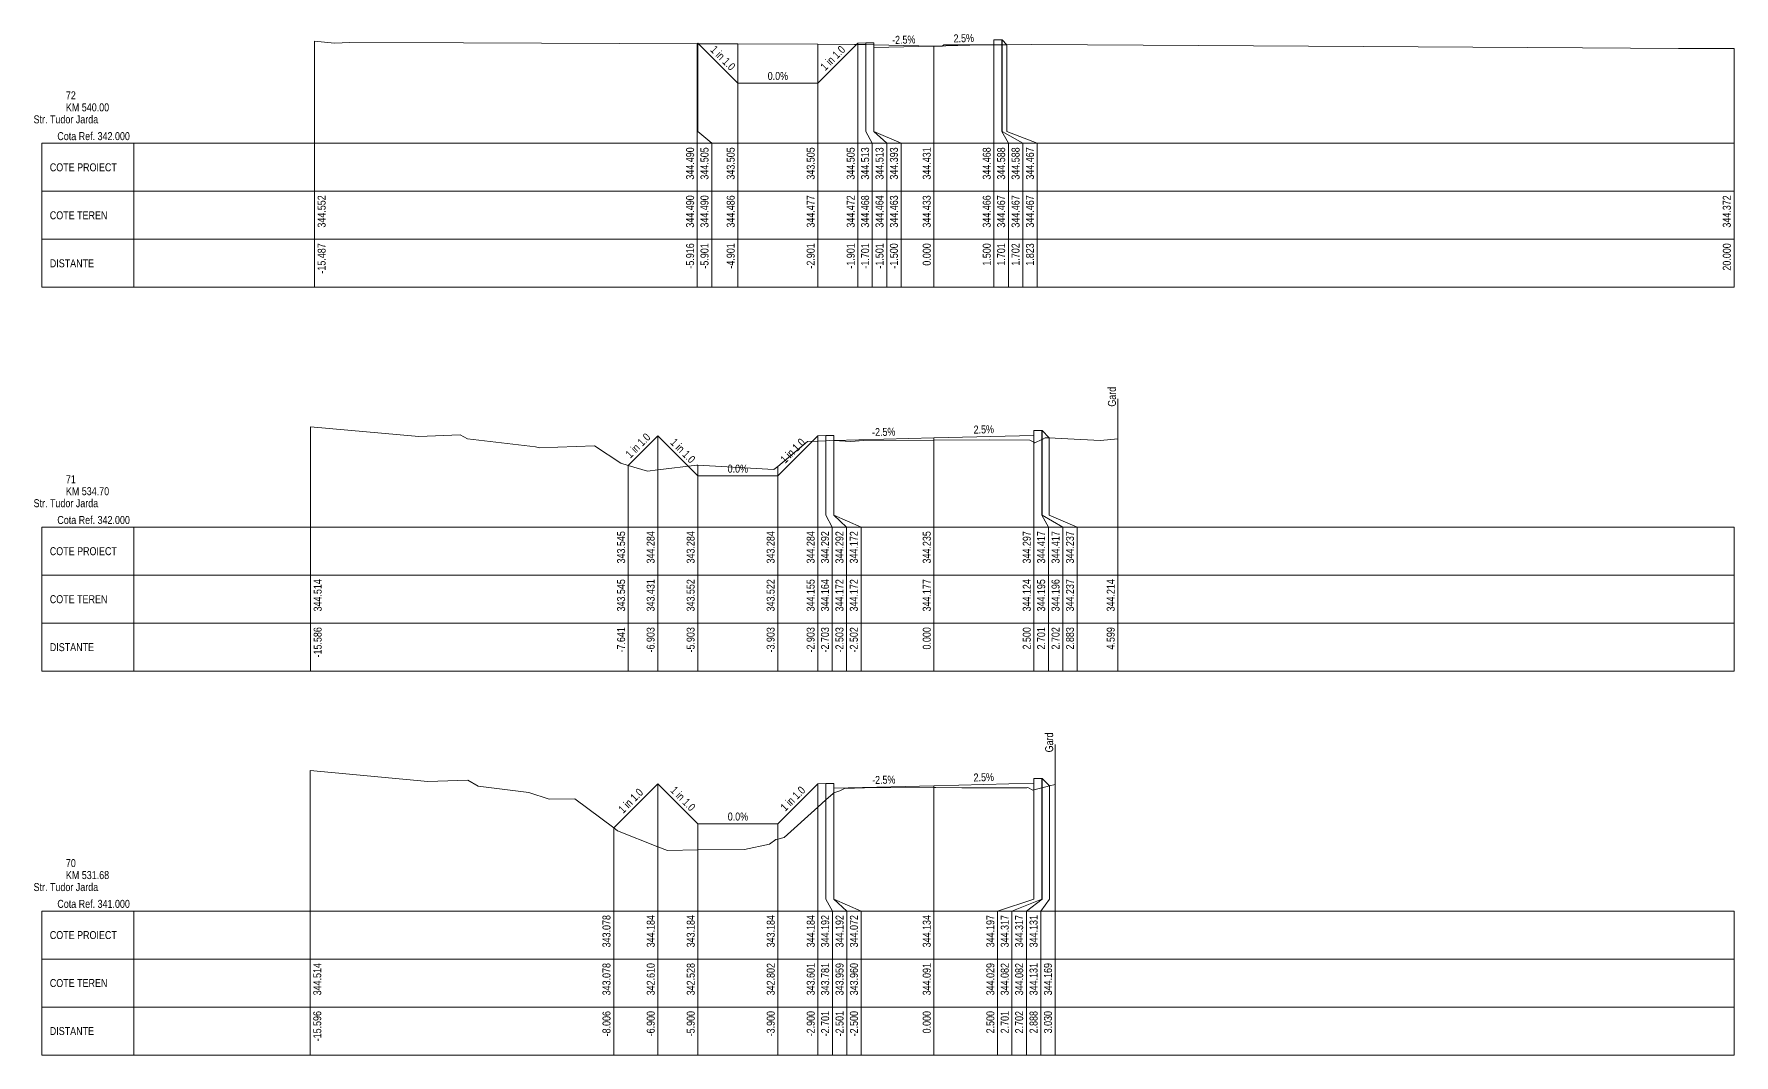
# Model space of a CAD drawing. Extents: x 1 to 634, y 0 to 594.
# Drawn here: x 43.5 to 86, y 68.2 to 93.73 of the extents above; entities that cross this region are included whole.
import ezdxf
from ezdxf.enums import TextEntityAlignment as Align

# ---------------------------------------------------------------- set-up
doc = ezdxf.new("R2010")
doc.units = 0
doc.header["$MEASUREMENT"] = 0
doc.layers.add('ARD-No Plot', color=1, linetype='Continuous', lineweight=0, plot=False)
for name, color, linetype, lineweight in [('DESIGN-TEXT', 7, 'Continuous', 0), ('EXISTING-TEXT', 7, 'Continuous', 0), ('LINES', 7, 'Continuous', 0), ('Text', 7, 'Continuous', 0), ('X-RL', 7, 'Continuous', 0), ('XPLOT-DESIGN', 5, 'Continuous', 0), ('XPLOT-EXISTING', 3, 'Continuous', 0), ('XPLOT-GRADE', 7, 'Continuous', 0), ('XPLOT-KM', 7, 'Continuous', 0), ('XPLOT-TITLE', 7, 'Continuous', 0)]:
    doc.layers.add(name, color=color, linetype=linetype, lineweight=lineweight)
doc.styles.add('$0$$0$Arial', font='arial.ttf', dxfattribs={"width": 0.8})

msp = doc.modelspace()

# ---------------------------------------------------------------- linework, layer by layer
at = {"layer": 'LINES'}
for p, q in [((50.513, 91.3), (50.513, 93.552)), ((50.513, 91.3), (50.513, 93.552)), ((60.099, 91.3), (60.099, 93.505)), ((60.099, 91.3), (60.099, 93.505)), ((60.099, 91.3), (60.099, 93.505)), ((64.099, 91.3), (64.099, 93.505)), ((64.099, 91.3), (64.099, 93.505)), ((64.099, 91.3), (64.099, 93.505)), ((64.299, 91.3), (64.299, 93.513)), ((64.299, 91.3), (64.299, 93.513)), ((64.299, 91.3), (64.299, 93.513)), ((64.499, 91.3), (64.499, 93.513)), ((64.499, 91.3), (64.499, 93.513)), ((64.499, 91.3), (64.499, 93.513)), ((67.701, 91.3), (67.701, 93.588)), ((67.701, 91.3), (67.701, 93.588)), ((67.701, 91.3), (67.701, 93.588)), ((67.702, 91.3), (67.702, 93.588)), ((67.702, 91.3), (67.702, 93.588)), ((67.702, 91.3), (67.702, 93.588)), ((60.084, 91.3), (60.084, 93.49)), ((60.084, 91.3), (60.084, 93.49)), ((60.084, 91.3), (60.084, 93.49)), ((61.099, 91.3), (61.099, 93.486)), ((61.099, 91.3), (61.099, 93.486)), ((61.099, 91.3), (61.099, 93.486)), ((63.099, 91.3), (63.099, 93.477)), ((63.099, 91.3), (63.099, 93.477)), ((63.099, 91.3), (63.099, 93.477)), ((64.5, 91.3), (64.5, 93.463)), ((64.5, 91.3), (64.5, 93.463)), ((64.5, 91.3), (64.5, 93.463)), ((66, 91.3), (66, 93.433)), ((66, 91.3), (66, 93.433)), ((66, 91.3), (66, 93.433)), ((67.5, 91.3), (67.5, 93.468)), ((67.5, 91.3), (67.5, 93.468)), ((67.5, 91.3), (67.5, 93.468)), ((67.823, 91.3), (67.823, 93.467)), ((67.823, 91.3), (67.823, 93.467)), ((67.823, 91.3), (67.823, 93.467)), ((86, 91.3), (86, 93.372)), ((86, 91.3), (86, 93.372)), ((43.698, 89.8), (43.698, 91)), ((43.698, 91), (46, 91)), ((46, 87.4), (46, 91)), ((46, 91), (86, 91)), ((50.513, 91), (50.513, 91.3)), ((50.513, 91), (50.513, 91.3)), ((50.513, 87.4), (50.513, 91)), ((50.513, 87.4), (50.513, 91)), ((60.084, 91), (60.084, 91.3)), ((60.084, 91), (60.084, 91.3)), ((60.084, 91), (60.084, 91.3)), ((60.084, 87.4), (60.084, 91)), ((60.084, 87.4), (60.084, 91)), ((60.084, 87.4), (60.084, 91)), ((60.444, 91), (60.099, 91.3)), ((60.444, 91), (60.099, 91.3)), ((60.444, 91), (60.099, 91.3)), ((60.444, 87.4), (60.444, 91)), ((60.444, 87.4), (60.444, 91)), ((60.444, 87.4), (60.444, 91)), ((61.099, 91), (61.099, 91.3)), ((61.099, 91), (61.099, 91.3)), ((61.099, 91), (61.099, 91.3)), ((61.099, 87.4), (61.099, 91)), ((61.099, 87.4), (61.099, 91)), ((61.099, 87.4), (61.099, 91)), ((63.099, 91), (63.099, 91.3)), ((63.099, 91), (63.099, 91.3)), ((63.099, 91), (63.099, 91.3)), ((63.099, 87.4), (63.099, 91)), ((63.099, 87.4), (63.099, 91)), ((63.099, 87.4), (63.099, 91)), ((64.099, 91), (64.099, 91.3)), ((64.099, 91), (64.099, 91.3)), ((64.099, 91), (64.099, 91.3)), ((64.099, 87.4), (64.099, 91)), ((64.099, 87.4), (64.099, 91)), ((64.099, 87.4), (64.099, 91)), ((64.459, 91), (64.299, 91.3)), ((64.459, 91), (64.299, 91.3)), ((64.459, 91), (64.299, 91.3)), ((64.459, 87.4), (64.459, 91)), ((64.459, 87.4), (64.459, 91)), ((64.459, 87.4), (64.459, 91)), ((64.819, 91), (64.499, 91.3)), ((64.819, 91), (64.499, 91.3)), ((64.819, 91), (64.499, 91.3)), ((65.179, 91), (64.5, 91.3)), ((65.179, 91), (64.5, 91.3)), ((65.179, 91), (64.5, 91.3)), ((64.819, 87.4), (64.819, 91)), ((64.819, 87.4), (64.819, 91)), ((64.819, 87.4), (64.819, 91)), ((65.179, 87.4), (65.179, 91)), ((65.179, 87.4), (65.179, 91)), ((65.179, 87.4), (65.179, 91)), ((66, 91), (66, 91.3)), ((66, 91), (66, 91.3)), ((66, 91), (66, 91.3)), ((66, 87.4), (66, 91)), ((66, 87.4), (66, 91)), ((66, 87.4), (66, 91)), ((67.5, 91), (67.5, 91.3)), ((67.5, 91), (67.5, 91.3)), ((67.5, 91), (67.5, 91.3)), ((67.5, 87.4), (67.5, 91)), ((67.5, 87.4), (67.5, 91)), ((67.5, 87.4), (67.5, 91)), ((67.86, 91), (67.701, 91.3)), ((67.86, 91), (67.701, 91.3)), ((67.86, 91), (67.701, 91.3)), ((68.22, 91), (67.702, 91.3)), ((68.22, 91), (67.702, 91.3)), ((68.22, 91), (67.702, 91.3)), ((68.58, 91), (67.823, 91.3)), ((68.58, 91), (67.823, 91.3)), ((68.58, 91), (67.823, 91.3)), ((67.86, 87.4), (67.86, 91)), ((67.86, 87.4), (67.86, 91)), ((67.86, 87.4), (67.86, 91)), ((68.22, 87.4), (68.22, 91)), ((68.22, 87.4), (68.22, 91)), ((68.22, 87.4), (68.22, 91)), ((68.58, 87.4), (68.58, 91)), ((68.58, 87.4), (68.58, 91)), ((68.58, 87.4), (68.58, 91)), ((86, 91), (86, 91.3)), ((86, 91), (86, 91.3)), ((86, 87.4), (86, 91)), ((86, 87.4), (86, 91)), ((86, 87.4), (86, 91)), ((43.698, 88.6), (43.698, 89.8)), ((43.698, 89.8), (46, 89.8)), ((46, 89.8), (43.698, 89.8)), ((46, 89.8), (86, 89.8)), ((43.698, 87.4), (43.698, 88.6)), ((43.698, 88.6), (46, 88.6)), ((46, 88.6), (43.698, 88.6)), ((46, 88.6), (86, 88.6)), ((46, 87.4), (43.698, 87.4)), ((46, 87.4), (86, 87.4)), ((70.599, 84.614), (70.599, 82.614)), ((50.414, 81.7), (50.414, 83.914)), ((50.414, 81.7), (50.414, 83.914)), ((68.701, 81.7), (68.701, 83.817)), ((68.701, 81.7), (68.701, 83.817)), ((68.701, 81.7), (68.701, 83.817)), ((68.702, 81.7), (68.702, 83.817)), ((68.702, 81.7), (68.702, 83.817)), ((68.702, 81.7), (68.702, 83.817)), ((59.097, 81.7), (59.097, 83.684)), ((59.097, 81.7), (59.097, 83.684)), ((59.097, 81.7), (59.097, 83.684)), ((63.097, 81.7), (63.097, 83.684)), ((63.097, 81.7), (63.097, 83.684)), ((63.097, 81.7), (63.097, 83.684)), ((63.297, 81.7), (63.297, 83.692)), ((63.297, 81.7), (63.297, 83.692)), ((63.297, 81.7), (63.297, 83.692)), ((63.497, 81.7), (63.497, 83.692)), ((63.497, 81.7), (63.497, 83.692)), ((63.497, 81.7), (63.497, 83.692)), ((63.498, 81.7), (63.498, 83.572)), ((63.498, 81.7), (63.498, 83.572)), ((63.498, 81.7), (63.498, 83.572)), ((66, 81.7), (66, 83.635)), ((66, 81.7), (66, 83.635)), ((66, 81.7), (66, 83.635)), ((68.5, 81.7), (68.5, 83.697)), ((68.5, 81.7), (68.5, 83.697)), ((68.5, 81.7), (68.5, 83.697)), ((68.883, 81.7), (68.883, 83.637)), ((68.883, 81.7), (68.883, 83.637)), ((68.883, 81.7), (68.883, 83.637)), ((70.599, 81.7), (70.599, 83.614)), ((70.599, 81.7), (70.599, 83.614)), ((58.359, 81.7), (58.359, 82.945)), ((58.359, 81.7), (58.359, 82.945)), ((58.359, 81.7), (58.359, 82.945)), ((60.097, 81.7), (60.097, 82.952)), ((60.097, 81.7), (60.097, 82.952)), ((60.097, 81.7), (60.097, 82.952)), ((62.097, 81.7), (62.097, 82.922)), ((62.097, 81.7), (62.097, 82.922)), ((62.097, 81.7), (62.097, 82.922)), ((50.414, 81.4), (50.414, 81.7)), ((50.414, 81.4), (50.414, 81.7)), ((58.359, 81.4), (58.359, 81.7)), ((58.359, 81.4), (58.359, 81.7)), ((58.359, 81.4), (58.359, 81.7)), ((59.097, 81.4), (59.097, 81.7)), ((59.097, 81.4), (59.097, 81.7)), ((59.097, 81.4), (59.097, 81.7)), ((60.097, 81.4), (60.097, 81.7)), ((60.097, 81.4), (60.097, 81.7)), ((60.097, 81.4), (60.097, 81.7)), ((62.097, 81.4), (62.097, 81.7)), ((62.097, 81.4), (62.097, 81.7)), ((62.097, 81.4), (62.097, 81.7)), ((63.097, 81.4), (63.097, 81.7)), ((63.097, 81.4), (63.097, 81.7)), ((63.097, 81.4), (63.097, 81.7)), ((63.457, 81.4), (63.297, 81.7)), ((63.457, 81.4), (63.297, 81.7)), ((63.457, 81.4), (63.297, 81.7)), ((63.817, 81.4), (63.497, 81.7)), ((63.817, 81.4), (63.497, 81.7)), ((63.817, 81.4), (63.497, 81.7)), ((64.177, 81.4), (63.498, 81.7)), ((64.177, 81.4), (63.498, 81.7)), ((64.177, 81.4), (63.498, 81.7)), ((66, 81.4), (66, 81.7)), ((66, 81.4), (66, 81.7)), ((66, 81.4), (66, 81.7)), ((68.5, 81.4), (68.5, 81.7)), ((68.5, 81.4), (68.5, 81.7)), ((68.5, 81.4), (68.5, 81.7)), ((68.86, 81.4), (68.701, 81.7)), ((68.86, 81.4), (68.701, 81.7)), ((68.86, 81.4), (68.701, 81.7)), ((69.22, 81.4), (68.702, 81.7)), ((69.22, 81.4), (68.702, 81.7)), ((69.22, 81.4), (68.702, 81.7)), ((69.58, 81.4), (68.883, 81.7)), ((69.58, 81.4), (68.883, 81.7)), ((69.58, 81.4), (68.883, 81.7)), ((70.599, 81.4), (70.599, 81.7)), ((70.599, 81.4), (70.599, 81.7)), ((43.698, 80.2), (43.698, 81.4)), ((43.698, 81.4), (46, 81.4)), ((46, 77.8), (46, 81.4)), ((46, 81.4), (86, 81.4)), ((50.414, 77.8), (50.414, 81.4)), ((50.414, 77.8), (50.414, 81.4)), ((58.359, 77.8), (58.359, 81.4)), ((58.359, 77.8), (58.359, 81.4)), ((58.359, 77.8), (58.359, 81.4)), ((59.097, 77.8), (59.097, 81.4)), ((59.097, 77.8), (59.097, 81.4)), ((59.097, 77.8), (59.097, 81.4)), ((60.097, 77.8), (60.097, 81.4)), ((60.097, 77.8), (60.097, 81.4)), ((60.097, 77.8), (60.097, 81.4)), ((62.097, 77.8), (62.097, 81.4)), ((62.097, 77.8), (62.097, 81.4)), ((62.097, 77.8), (62.097, 81.4)), ((63.097, 77.8), (63.097, 81.4)), ((63.097, 77.8), (63.097, 81.4)), ((63.097, 77.8), (63.097, 81.4)), ((63.457, 77.8), (63.457, 81.4)), ((63.457, 77.8), (63.457, 81.4)), ((63.457, 77.8), (63.457, 81.4)), ((63.817, 77.8), (63.817, 81.4)), ((63.817, 77.8), (63.817, 81.4)), ((63.817, 77.8), (63.817, 81.4)), ((64.177, 77.8), (64.177, 81.4)), ((64.177, 77.8), (64.177, 81.4)), ((64.177, 77.8), (64.177, 81.4)), ((66, 77.8), (66, 81.4)), ((66, 77.8), (66, 81.4)), ((66, 77.8), (66, 81.4)), ((68.5, 77.8), (68.5, 81.4)), ((68.5, 77.8), (68.5, 81.4)), ((68.5, 77.8), (68.5, 81.4)), ((68.86, 77.8), (68.86, 81.4)), ((68.86, 77.8), (68.86, 81.4)), ((68.86, 77.8), (68.86, 81.4)), ((69.22, 77.8), (69.22, 81.4)), ((69.22, 77.8), (69.22, 81.4)), ((69.22, 77.8), (69.22, 81.4)), ((69.58, 77.8), (69.58, 81.4)), ((69.58, 77.8), (69.58, 81.4)), ((69.58, 77.8), (69.58, 81.4)), ((70.599, 77.8), (70.599, 81.4)), ((70.599, 77.8), (70.599, 81.4)), ((86, 77.8), (86, 81.4)), ((43.698, 79), (43.698, 80.2)), ((43.698, 80.2), (46, 80.2)), ((46, 80.2), (43.698, 80.2)), ((46, 80.2), (86, 80.2)), ((43.698, 77.8), (43.698, 79)), ((43.698, 79), (46, 79)), ((46, 79), (43.698, 79)), ((46, 79), (86, 79)), ((46, 77.8), (43.698, 77.8)), ((46, 77.8), (86, 77.8)), ((69.03, 75.969), (69.03, 73.969)), ((50.404, 72.1), (50.404, 75.314)), ((50.404, 72.1), (50.404, 75.314)), ((59.1, 72.1), (59.1, 74.984)), ((59.1, 72.1), (59.1, 74.984)), ((59.1, 72.1), (59.1, 74.984)), ((63.1, 72.1), (63.1, 74.984)), ((63.1, 72.1), (63.1, 74.984)), ((63.1, 72.1), (63.1, 74.984)), ((63.299, 72.1), (63.299, 74.992)), ((63.299, 72.1), (63.299, 74.992)), ((63.299, 72.1), (63.299, 74.992)), ((63.499, 72.1), (63.499, 74.992)), ((63.499, 72.1), (63.499, 74.992)), ((63.499, 72.1), (63.499, 74.992)), ((63.5, 72.1), (63.5, 74.872)), ((63.5, 72.1), (63.5, 74.872)), ((63.5, 72.1), (63.5, 74.872)), ((66, 72.1), (66, 74.934)), ((66, 72.1), (66, 74.934)), ((66, 72.1), (66, 74.934)), ((68.5, 72.1), (68.5, 74.997)), ((68.5, 72.1), (68.5, 74.997)), ((68.5, 72.1), (68.5, 74.997)), ((68.701, 72.1), (68.701, 75.117)), ((68.701, 72.1), (68.701, 75.117)), ((68.701, 72.1), (68.701, 75.117)), ((68.702, 72.1), (68.702, 75.117)), ((68.702, 72.1), (68.702, 75.117)), ((68.702, 72.1), (68.702, 75.117)), ((68.888, 72.1), (68.888, 74.931)), ((68.888, 72.1), (68.888, 74.931)), ((68.888, 72.1), (68.888, 74.931)), ((69.03, 72.1), (69.03, 74.969)), ((69.03, 72.1), (69.03, 74.969)), ((60.1, 72.1), (60.1, 73.984)), ((60.1, 72.1), (60.1, 73.984)), ((60.1, 72.1), (60.1, 73.984)), ((62.1, 72.1), (62.1, 73.984)), ((62.1, 72.1), (62.1, 73.984)), ((62.1, 72.1), (62.1, 73.984)), ((57.994, 72.1), (57.994, 73.878)), ((57.994, 72.1), (57.994, 73.878)), ((57.994, 72.1), (57.994, 73.878)), ((50.404, 71.8), (50.404, 72.1)), ((50.404, 71.8), (50.404, 72.1)), ((57.994, 71.8), (57.994, 72.1)), ((57.994, 71.8), (57.994, 72.1)), ((57.994, 71.8), (57.994, 72.1)), ((59.1, 71.8), (59.1, 72.1)), ((59.1, 71.8), (59.1, 72.1)), ((59.1, 71.8), (59.1, 72.1)), ((60.1, 71.8), (60.1, 72.1)), ((60.1, 71.8), (60.1, 72.1)), ((60.1, 71.8), (60.1, 72.1)), ((62.1, 71.8), (62.1, 72.1)), ((62.1, 71.8), (62.1, 72.1)), ((62.1, 71.8), (62.1, 72.1)), ((63.1, 71.8), (63.1, 72.1)), ((63.1, 71.8), (63.1, 72.1)), ((63.1, 71.8), (63.1, 72.1)), ((63.46, 71.8), (63.299, 72.1)), ((63.46, 71.8), (63.299, 72.1)), ((63.46, 71.8), (63.299, 72.1)), ((63.82, 71.8), (63.499, 72.1)), ((63.82, 71.8), (63.499, 72.1)), ((63.82, 71.8), (63.499, 72.1)), ((64.18, 71.8), (63.5, 72.1)), ((64.18, 71.8), (63.5, 72.1)), ((64.18, 71.8), (63.5, 72.1)), ((66, 71.8), (66, 72.1)), ((66, 71.8), (66, 72.1)), ((66, 71.8), (66, 72.1)), ((67.59, 71.8), (68.5, 72.1)), ((67.59, 71.8), (68.5, 72.1)), ((67.59, 71.8), (68.5, 72.1)), ((67.95, 71.8), (68.701, 72.1)), ((67.95, 71.8), (68.701, 72.1)), ((67.95, 71.8), (68.701, 72.1)), ((68.31, 71.8), (68.702, 72.1)), ((68.31, 71.8), (68.702, 72.1)), ((68.31, 71.8), (68.702, 72.1)), ((68.67, 71.8), (68.888, 72.1)), ((68.67, 71.8), (68.888, 72.1)), ((68.67, 71.8), (68.888, 72.1)), ((69.03, 71.8), (69.03, 72.1)), ((69.03, 71.8), (69.03, 72.1)), ((43.698, 70.6), (43.698, 71.8)), ((43.698, 71.8), (46, 71.8)), ((46, 68.2), (46, 71.8)), ((46, 71.8), (86, 71.8)), ((50.404, 68.2), (50.404, 71.8)), ((50.404, 68.2), (50.404, 71.8)), ((57.994, 68.2), (57.994, 71.8)), ((57.994, 68.2), (57.994, 71.8)), ((57.994, 68.2), (57.994, 71.8)), ((59.1, 68.2), (59.1, 71.8)), ((59.1, 68.2), (59.1, 71.8)), ((59.1, 68.2), (59.1, 71.8)), ((60.1, 68.2), (60.1, 71.8)), ((60.1, 68.2), (60.1, 71.8)), ((60.1, 68.2), (60.1, 71.8)), ((62.1, 68.2), (62.1, 71.8)), ((62.1, 68.2), (62.1, 71.8)), ((62.1, 68.2), (62.1, 71.8)), ((63.1, 68.2), (63.1, 71.8)), ((63.1, 68.2), (63.1, 71.8)), ((63.1, 68.2), (63.1, 71.8)), ((63.46, 68.2), (63.46, 71.8)), ((63.46, 68.2), (63.46, 71.8)), ((63.46, 68.2), (63.46, 71.8)), ((63.82, 68.2), (63.82, 71.8)), ((63.82, 68.2), (63.82, 71.8)), ((63.82, 68.2), (63.82, 71.8)), ((64.18, 68.2), (64.18, 71.8)), ((64.18, 68.2), (64.18, 71.8)), ((64.18, 68.2), (64.18, 71.8)), ((66, 68.2), (66, 71.8)), ((66, 68.2), (66, 71.8)), ((66, 68.2), (66, 71.8)), ((67.59, 68.2), (67.59, 71.8)), ((67.59, 68.2), (67.59, 71.8)), ((67.59, 68.2), (67.59, 71.8)), ((67.95, 68.2), (67.95, 71.8)), ((67.95, 68.2), (67.95, 71.8)), ((67.95, 68.2), (67.95, 71.8)), ((68.31, 68.2), (68.31, 71.8)), ((68.31, 68.2), (68.31, 71.8)), ((68.31, 68.2), (68.31, 71.8)), ((68.67, 68.2), (68.67, 71.8)), ((68.67, 68.2), (68.67, 71.8)), ((68.67, 68.2), (68.67, 71.8)), ((69.03, 68.2), (69.03, 71.8)), ((69.03, 68.2), (69.03, 71.8)), ((86, 68.2), (86, 71.8)), ((43.698, 69.4), (43.698, 70.6)), ((43.698, 70.6), (46, 70.6)), ((46, 70.6), (43.698, 70.6)), ((46, 70.6), (86, 70.6)), ((43.698, 68.2), (43.698, 69.4)), ((43.698, 69.4), (46, 69.4)), ((46, 69.4), (43.698, 69.4)), ((46, 69.4), (86, 69.4)), ((46, 68.2), (43.698, 68.2)), ((46, 68.2), (86, 68.2))]:
    msp.add_line(p, q, dxfattribs=at)
at = {"layer": 'XPLOT-DESIGN'}
for p, q in [((60.084, 93.49), (60.099, 93.505)), ((60.099, 93.505), (61.099, 92.505)), ((63.099, 92.505), (64.099, 93.505)), ((64.099, 93.505), (64.299, 93.513)), ((64.299, 93.513), (64.499, 93.513)), ((64.499, 93.513), (64.5, 93.393)), ((67.5, 93.468), (67.501, 93.588)), ((67.501, 93.588), (67.701, 93.588)), ((67.701, 93.588), (67.702, 93.588)), ((67.702, 93.588), (67.823, 93.467)), ((64.5, 93.393), (66, 93.431)), ((66, 93.431), (67.5, 93.468)), ((61.099, 92.505), (63.099, 92.505)), ((68.5, 83.697), (68.501, 83.817)), ((68.501, 83.817), (68.701, 83.817)), ((68.701, 83.817), (68.702, 83.817)), ((68.702, 83.817), (68.883, 83.637)), ((58.359, 82.945), (59.097, 83.684)), ((59.097, 83.684), (60.097, 82.684)), ((62.097, 82.684), (63.097, 83.684)), ((63.097, 83.684), (63.297, 83.692)), ((63.297, 83.692), (63.497, 83.692)), ((63.497, 83.692), (63.498, 83.572)), ((63.498, 83.572), (66, 83.635)), ((66, 83.635), (68.5, 83.697)), ((60.097, 82.684), (62.097, 82.684)), ((57.994, 73.878), (59.1, 74.984)), ((59.1, 74.984), (60.1, 73.984)), ((62.1, 73.984), (63.1, 74.984)), ((63.1, 74.984), (63.299, 74.992)), ((63.299, 74.992), (63.499, 74.992)), ((63.499, 74.992), (63.5, 74.872)), ((63.5, 74.872), (66, 74.934)), ((66, 74.934), (68.5, 74.997)), ((68.5, 74.997), (68.501, 75.117)), ((68.501, 75.117), (68.701, 75.117)), ((68.701, 75.117), (68.702, 75.117)), ((68.702, 75.117), (68.888, 74.931)), ((60.1, 73.984), (62.1, 73.984))]:
    msp.add_line(p, q, dxfattribs=at)
at = {"layer": 'XPLOT-EXISTING'}
for p, q in [((50.513, 93.552), (51.016, 93.505)), ((51.016, 93.505), (51.398, 93.523)), ((51.398, 93.523), (54.243, 93.514)), ((54.243, 93.514), (60.084, 93.49)), ((60.084, 93.49), (60.099, 93.49)), ((60.099, 93.49), (61.099, 93.486)), ((61.099, 93.486), (63.099, 93.477)), ((63.099, 93.477), (64.012, 93.473)), ((64.012, 93.473), (64.099, 93.472)), ((64.099, 93.472), (64.299, 93.468)), ((64.299, 93.468), (64.499, 93.464)), ((64.499, 93.464), (64.5, 93.463)), ((64.5, 93.463), (66, 93.433)), ((66, 93.433), (66, 93.433)), ((66, 93.433), (66.207, 93.429)), ((66.207, 93.429), (66.25, 93.462)), ((66.25, 93.462), (67.5, 93.466)), ((67.5, 93.466), (67.701, 93.467)), ((67.701, 93.467), (67.702, 93.467)), ((67.702, 93.467), (67.823, 93.467)), ((67.823, 93.467), (68.443, 93.469)), ((68.443, 93.469), (72.625, 93.449)), ((72.625, 93.449), (82.213, 93.385)), ((82.213, 93.385), (84.611, 93.375)), ((84.611, 93.375), (86, 93.372)), ((86, 93.372), (86, 93.372)), ((50.414, 83.914), (53.119, 83.665)), ((53.119, 83.665), (54.156, 83.714)), ((54.156, 83.714), (54.337, 83.607)), ((54.337, 83.607), (56.04, 83.41)), ((56.04, 83.41), (56.14, 83.381)), ((56.14, 83.381), (57.513, 83.435)), ((57.513, 83.435), (58.173, 83.002)), ((62.097, 82.922), (62.842, 83.543)), ((62.842, 83.543), (63.097, 83.555)), ((63.097, 83.555), (63.297, 83.564)), ((63.297, 83.564), (63.495, 83.573)), ((63.495, 83.573), (63.497, 83.572)), ((63.497, 83.572), (63.498, 83.572)), ((63.498, 83.572), (63.926, 83.545)), ((63.926, 83.545), (64.235, 83.565)), ((64.235, 83.565), (66, 83.577)), ((66, 83.577), (67.401, 83.586)), ((66, 83.577), (66, 83.577)), ((67.401, 83.586), (68.393, 83.574)), ((68.393, 83.574), (68.5, 83.524)), ((68.5, 83.524), (68.525, 83.512)), ((68.525, 83.512), (68.701, 83.595)), ((68.701, 83.595), (68.702, 83.596)), ((68.702, 83.596), (68.781, 83.633)), ((68.781, 83.633), (68.827, 83.639)), ((68.827, 83.639), (68.883, 83.637)), ((68.883, 83.637), (69.18, 83.622)), ((69.18, 83.622), (70.162, 83.571)), ((70.162, 83.571), (70.599, 83.614)), ((58.173, 83.002), (58.359, 82.945)), ((58.359, 82.945), (58.842, 82.799)), ((59.097, 82.831), (60.07, 82.954)), ((60.07, 82.954), (60.097, 82.952)), ((60.097, 82.952), (61.999, 82.84)), ((61.999, 82.84), (62.097, 82.922)), ((58.842, 82.799), (59.097, 82.831)), ((50.404, 75.314), (53.352, 75.044)), ((53.352, 75.044), (54.345, 75.077)), ((54.345, 75.077), (54.61, 74.927)), ((54.61, 74.927), (55.869, 74.764)), ((63.5, 74.76), (63.644, 74.807)), ((63.644, 74.807), (63.761, 74.865)), ((63.761, 74.865), (64.262, 74.886)), ((64.262, 74.886), (66, 74.891)), ((66, 74.891), (66, 74.891)), ((66, 74.891), (66.05, 74.891)), ((66.05, 74.891), (66.699, 74.881)), ((66.699, 74.881), (68.322, 74.886)), ((68.322, 74.886), (68.345, 74.891)), ((68.345, 74.891), (68.476, 74.822)), ((68.476, 74.822), (68.5, 74.829)), ((68.5, 74.829), (68.701, 74.882)), ((68.701, 74.882), (68.702, 74.882)), ((68.702, 74.882), (68.888, 74.931)), ((68.888, 74.931), (69.03, 74.969)), ((55.869, 74.764), (56.385, 74.602)), ((56.385, 74.602), (57.023, 74.605)), ((57.023, 74.605), (57.994, 73.878)), ((62.254, 73.639), (63.1, 74.401)), ((63.1, 74.401), (63.299, 74.581)), ((63.299, 74.581), (63.477, 74.741)), ((63.477, 74.741), (63.496, 74.758)), ((63.496, 74.758), (63.499, 74.759)), ((63.499, 74.759), (63.5, 74.76)), ((57.994, 73.878), (58.092, 73.804)), ((58.092, 73.804), (59.1, 73.41)), ((61.893, 73.469), (62.05, 73.59)), ((62.05, 73.59), (62.1, 73.602)), ((62.1, 73.602), (62.254, 73.639)), ((59.1, 73.41), (59.337, 73.318)), ((59.337, 73.318), (60.1, 73.328)), ((60.1, 73.328), (61.261, 73.343)), ((61.261, 73.343), (61.893, 73.469))]:
    msp.add_line(p, q, dxfattribs=at)

# ---------------------------------------------------------------- texts
at = {"layer": 'ARD-No Plot', "style": '$0$$0$Arial', "width": 0.8}
for p in [(44.3, 91.5), (44.3, 81.9), (44.3, 72.3)]:
    msp.add_text('Str. Tudor Jarda', height=0.2, dxfattribs=at).set_placement(p, align=Align.CENTER)
at = {"layer": 'DESIGN-TEXT', "style": '$0$$0$Arial', "width": 0.8}
for s, p in [('344.490', (60.004, 90.9)), ('344.505', (60.364, 90.9)), ('343.505', (61.019, 90.9)), ('343.505', (63.019, 90.9)), ('344.505', (64.019, 90.9)), ('344.513', (64.379, 90.9)), ('344.513', (64.739, 90.9)), ('344.393', (65.099, 90.9)), ('344.431', (65.92, 90.9)), ('344.468', (67.42, 90.9)), ('344.588', (67.78, 90.9)), ('344.588', (68.14, 90.9)), ('344.467', (68.5, 90.9)), ('343.545', (58.279, 81.3)), ('344.284', (59.017, 81.3)), ('343.284', (60.017, 81.3)), ('343.284', (62.017, 81.3)), ('344.284', (63.017, 81.3)), ('344.292', (63.377, 81.3)), ('344.292', (63.737, 81.3)), ('344.172', (64.097, 81.3)), ('344.235', (65.92, 81.3)), ('344.297', (68.42, 81.3)), ('344.417', (68.78, 81.3)), ('344.417', (69.14, 81.3)), ('344.237', (69.5, 81.3)), ('343.078', (57.914, 71.7)), ('344.184', (59.02, 71.7)), ('343.184', (60.02, 71.7)), ('343.184', (62.02, 71.7)), ('344.184', (63.02, 71.7)), ('344.192', (63.38, 71.7)), ('344.192', (63.74, 71.7)), ('344.072', (64.1, 71.7)), ('344.134', (65.92, 71.7)), ('344.197', (67.51, 71.7)), ('344.317', (67.87, 71.7)), ('344.317', (68.23, 71.7)), ('344.131', (68.59, 71.7))]:
    msp.add_text(s, height=0.2, rotation=90, dxfattribs=at).set_placement(p, align=Align.RIGHT)
at = {"layer": 'EXISTING-TEXT', "style": '$0$$0$Arial', "width": 0.8}
for s, p in [('344.552', (50.793, 89.7)), ('344.490', (60.004, 89.7)), ('344.490', (60.364, 89.7)), ('344.486', (61.019, 89.7)), ('344.477', (63.019, 89.7)), ('344.472', (64.019, 89.7)), ('344.468', (64.379, 89.7)), ('344.464', (64.739, 89.7)), ('344.463', (65.099, 89.7)), ('344.433', (65.92, 89.7)), ('344.433', (65.92, 89.7)), ('344.466', (67.42, 89.7)), ('344.467', (67.78, 89.7)), ('344.467', (68.14, 89.7)), ('344.467', (68.5, 89.7)), ('344.372', (85.92, 89.7)), ('344.372', (85.92, 89.7)), ('344.514', (50.694, 80.1)), ('343.545', (58.279, 80.1)), ('343.431', (59.017, 80.1)), ('343.552', (60.017, 80.1)), ('343.522', (62.017, 80.1)), ('344.155', (63.017, 80.1)), ('344.164', (63.377, 80.1)), ('344.172', (63.737, 80.1)), ('344.172', (64.097, 80.1)), ('344.177', (65.92, 80.1)), ('344.177', (65.92, 80.1)), ('344.124', (68.42, 80.1)), ('344.195', (68.78, 80.1)), ('344.196', (69.14, 80.1)), ('344.237', (69.5, 80.1)), ('344.214', (70.519, 80.1)), ('344.514', (50.684, 70.5)), ('343.078', (57.914, 70.5)), ('342.610', (59.02, 70.5)), ('342.528', (60.02, 70.5)), ('342.802', (62.02, 70.5)), ('343.601', (63.02, 70.5)), ('343.781', (63.38, 70.5)), ('343.959', (63.74, 70.5)), ('343.960', (64.1, 70.5)), ('344.091', (65.92, 70.5)), ('344.091', (65.92, 70.5)), ('344.029', (67.51, 70.5)), ('344.082', (67.87, 70.5)), ('344.082', (68.23, 70.5)), ('344.131', (68.59, 70.5)), ('344.169', (68.95, 70.5))]:
    msp.add_text(s, height=0.2, rotation=90, dxfattribs=at).set_placement(p, align=Align.RIGHT)
at = {"layer": 'Text', "style": '$0$$0$Arial', "width": 0.8}
for s, p in [('-15.487', (50.793, 88.5)), ('-15.487', (50.793, 88.5)), ('-5.916', (60.004, 88.5)), ('-5.916', (60.004, 88.5)), ('-5.916', (60.004, 88.5)), ('-5.901', (60.364, 88.5)), ('-5.901', (60.364, 88.5)), ('-5.901', (60.364, 88.5)), ('-4.901', (61.019, 88.5)), ('-4.901', (61.019, 88.5)), ('-4.901', (61.019, 88.5)), ('-2.901', (63.019, 88.5)), ('-2.901', (63.019, 88.5)), ('-2.901', (63.019, 88.5)), ('-1.901', (64.019, 88.5)), ('-1.901', (64.019, 88.5)), ('-1.901', (64.019, 88.5)), ('-1.701', (64.379, 88.5)), ('-1.701', (64.379, 88.5)), ('-1.701', (64.379, 88.5)), ('-1.501', (64.739, 88.5)), ('-1.501', (64.739, 88.5)), ('-1.501', (64.739, 88.5)), ('-1.500', (65.099, 88.5)), ('-1.500', (65.099, 88.5)), ('-1.500', (65.099, 88.5)), ('0.000', (65.92, 88.5)), ('0.000', (65.92, 88.5)), ('0.000', (65.92, 88.5)), ('1.500', (67.42, 88.5)), ('1.500', (67.42, 88.5)), ('1.500', (67.42, 88.5)), ('1.701', (67.78, 88.5)), ('1.701', (67.78, 88.5)), ('1.701', (67.78, 88.5)), ('1.702', (68.14, 88.5)), ('1.702', (68.14, 88.5)), ('1.702', (68.14, 88.5)), ('1.823', (68.5, 88.5)), ('1.823', (68.5, 88.5)), ('1.823', (68.5, 88.5)), ('20.000', (85.92, 88.5)), ('20.000', (85.92, 88.5)), ('-15.586', (50.694, 78.9)), ('-15.586', (50.694, 78.9)), ('-7.641', (58.279, 78.9)), ('-7.641', (58.279, 78.9)), ('-7.641', (58.279, 78.9)), ('-6.903', (59.017, 78.9)), ('-6.903', (59.017, 78.9)), ('-6.903', (59.017, 78.9)), ('-5.903', (60.017, 78.9)), ('-5.903', (60.017, 78.9)), ('-5.903', (60.017, 78.9)), ('-3.903', (62.017, 78.9)), ('-3.903', (62.017, 78.9)), ('-3.903', (62.017, 78.9)), ('-2.903', (63.017, 78.9)), ('-2.903', (63.017, 78.9)), ('-2.903', (63.017, 78.9)), ('-2.703', (63.377, 78.9)), ('-2.703', (63.377, 78.9)), ('-2.703', (63.377, 78.9)), ('-2.503', (63.737, 78.9)), ('-2.503', (63.737, 78.9)), ('-2.503', (63.737, 78.9)), ('-2.502', (64.097, 78.9)), ('-2.502', (64.097, 78.9)), ('-2.502', (64.097, 78.9)), ('0.000', (65.92, 78.9)), ('0.000', (65.92, 78.9)), ('0.000', (65.92, 78.9)), ('2.500', (68.42, 78.9)), ('2.500', (68.42, 78.9)), ('2.500', (68.42, 78.9)), ('2.701', (68.78, 78.9)), ('2.701', (68.78, 78.9)), ('2.701', (68.78, 78.9)), ('2.702', (69.14, 78.9)), ('2.702', (69.14, 78.9)), ('2.702', (69.14, 78.9)), ('2.883', (69.5, 78.9)), ('2.883', (69.5, 78.9)), ('2.883', (69.5, 78.9)), ('4.599', (70.519, 78.9)), ('4.599', (70.519, 78.9)), ('-15.596', (50.684, 69.3)), ('-15.596', (50.684, 69.3)), ('-8.006', (57.914, 69.3)), ('-8.006', (57.914, 69.3)), ('-8.006', (57.914, 69.3)), ('-6.900', (59.02, 69.3)), ('-6.900', (59.02, 69.3)), ('-6.900', (59.02, 69.3)), ('-5.900', (60.02, 69.3)), ('-5.900', (60.02, 69.3)), ('-5.900', (60.02, 69.3)), ('-3.900', (62.02, 69.3)), ('-3.900', (62.02, 69.3)), ('-3.900', (62.02, 69.3)), ('-2.900', (63.02, 69.3)), ('-2.900', (63.02, 69.3)), ('-2.900', (63.02, 69.3)), ('-2.701', (63.38, 69.3)), ('-2.701', (63.38, 69.3)), ('-2.701', (63.38, 69.3)), ('-2.501', (63.74, 69.3)), ('-2.501', (63.74, 69.3)), ('-2.501', (63.74, 69.3)), ('-2.500', (64.1, 69.3)), ('-2.500', (64.1, 69.3)), ('-2.500', (64.1, 69.3)), ('0.000', (65.92, 69.3)), ('0.000', (65.92, 69.3)), ('0.000', (65.92, 69.3)), ('2.500', (67.51, 69.3)), ('2.500', (67.51, 69.3)), ('2.500', (67.51, 69.3)), ('2.701', (67.87, 69.3)), ('2.701', (67.87, 69.3)), ('2.701', (67.87, 69.3)), ('2.702', (68.23, 69.3)), ('2.702', (68.23, 69.3)), ('2.702', (68.23, 69.3)), ('2.888', (68.59, 69.3)), ('2.888', (68.59, 69.3)), ('2.888', (68.59, 69.3)), ('3.030', (68.95, 69.3)), ('3.030', (68.95, 69.3))]:
    msp.add_text(s, height=0.2, rotation=90, dxfattribs=at).set_placement(p, align=Align.RIGHT)
for p in [(70.549, 84.414), (68.98, 75.769)]:
    msp.add_text('Gard', height=0.2, rotation=90, dxfattribs=at).set_placement(p)
at = {"layer": 'X-RL', "style": '$0$$0$Arial', "width": 0.8}
for s, p in [('Cota Ref. 342.000', (45.9, 91.08)), ('Cota Ref. 342.000', (45.9, 81.48)), ('Cota Ref. 341.000', (45.9, 71.88))]:
    msp.add_text(s, height=0.2, dxfattribs=at).set_placement(p, align=Align.RIGHT)
at = {"layer": 'XPLOT-GRADE', "style": '$0$$0$Arial', "width": 0.8}
for s, rotation, p in [('-2.5%', 1.4321, (65.248, 93.492)), ('2.5%', 1.4321, (66.748, 93.529)), ('1 in 1.0', 315, (60.656, 93.062)), ('1 in 1.0', 45, (63.542, 93.062)), ('0.0%', 0, (62.099, 92.585)), ('1 in 1.0', 45, (58.671, 83.371)), ('-2.5%', 1.4321, (64.747, 83.683)), ('2.5%', 1.4321, (67.248, 83.746)), ('1 in 1.0', 315, (59.654, 83.241)), ('1 in 1.0', 45, (62.541, 83.241)), ('0.0%', 0, (61.097, 82.764)), ('2.5%', 1.4321, (67.248, 75.046)), ('1 in 1.0', 45, (58.49, 74.487)), ('1 in 1.0', 315, (59.657, 74.54)), ('1 in 1.0', 45, (62.543, 74.54)), ('-2.5%', 1.4321, (64.748, 74.983)), ('0.0%', 0, (61.1, 74.064))]:
    msp.add_text(s, height=0.2, rotation=rotation, dxfattribs=at).set_placement(p, align=Align.CENTER)
at = {"layer": 'XPLOT-KM', "style": '$0$$0$Arial', "width": 0.8}
for s, p in [('72', (44.3, 92.1)), ('KM 540.00', (44.3, 91.8)), ('71', (44.3, 82.5)), ('KM 534.70', (44.3, 82.2)), ('70', (44.3, 72.9)), ('KM 531.68', (44.3, 72.6))]:
    msp.add_text(s, height=0.2, dxfattribs=at).set_placement(p)
at = {"layer": 'XPLOT-TITLE', "style": '$0$$0$Arial', "width": 0.8}
for s, p in [('COTE PROIECT', (43.898, 90.3)), ('COTE TEREN', (43.898, 89.1)), ('DISTANTE', (43.898, 87.9)), ('COTE PROIECT', (43.898, 80.7)), ('COTE TEREN', (43.898, 79.5)), ('DISTANTE', (43.898, 78.3)), ('COTE PROIECT', (43.898, 71.1)), ('COTE TEREN', (43.898, 69.9)), ('DISTANTE', (43.898, 68.7))]:
    msp.add_text(s, height=0.2, dxfattribs=at).set_placement(p)

doc.saveas('drawing.dxf')
